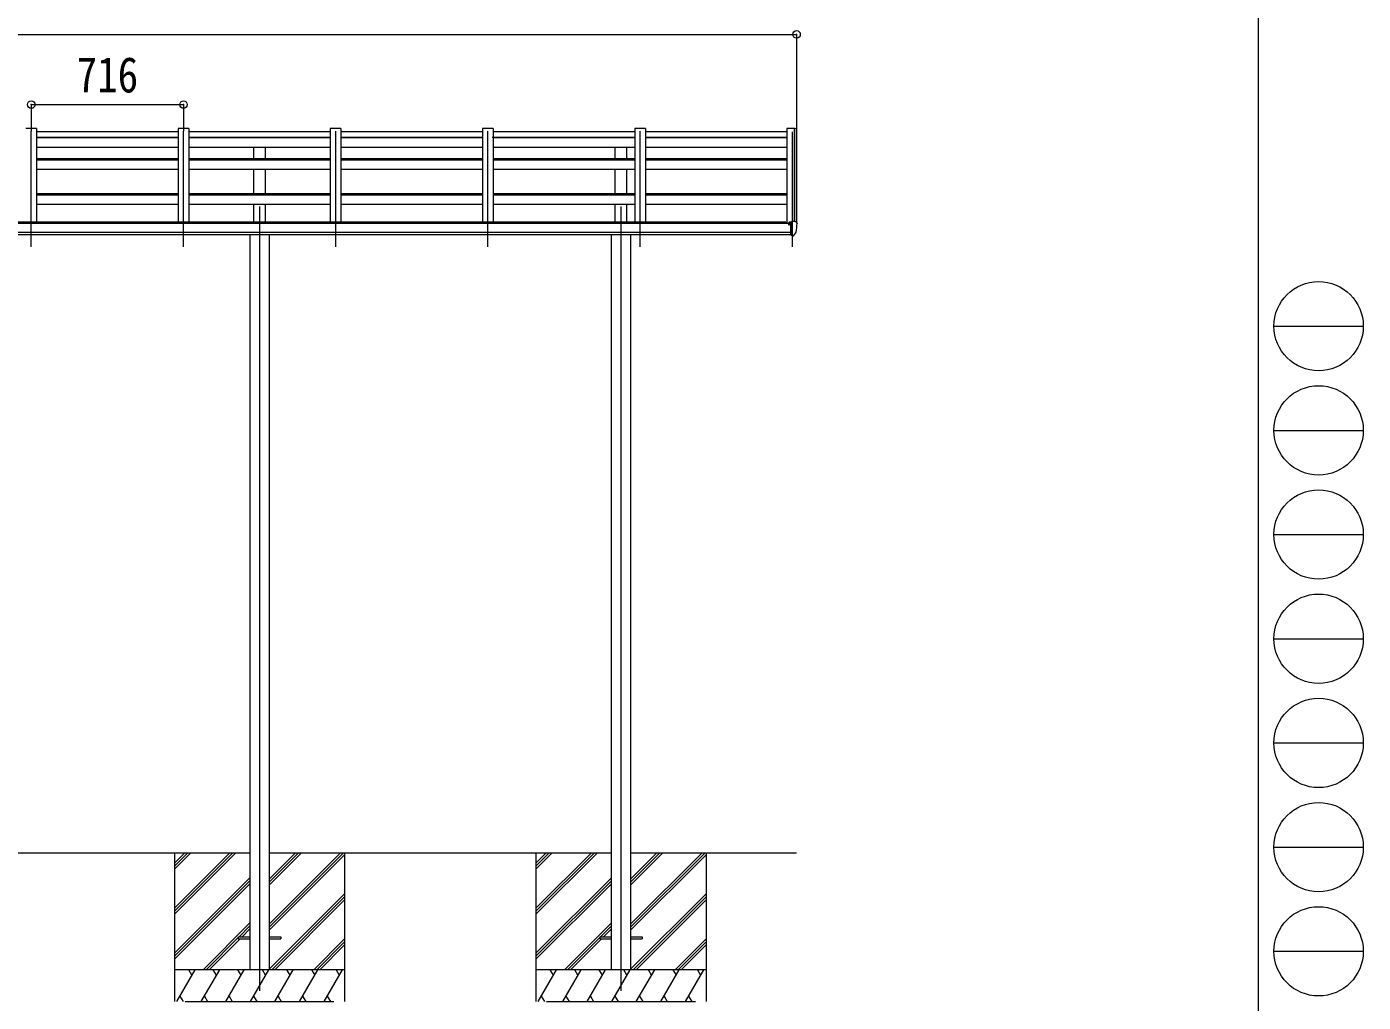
# Model space of a CAD drawing. Units: millimetres at full size, sheet at 1:35. Extents: x -9783 to 9892, y -6828 to 6752.
# Drawn here: x 3605 to 9892, y -4443 to 145 of the extents above; entities that cross this region are included whole.
import ezdxf
from ezdxf.enums import TextEntityAlignment as Align

# ---------------------------------------------------------------- set-up
doc = ezdxf.new("R2010")
doc.units = ezdxf.units.MM
doc.header["$LTSCALE"] = 35
doc.header["$PDMODE"] = 32
doc.header["$PDSIZE"] = 35
for name, color, linetype, lineweight in [('0-0_0', 7, 'Continuous', 9), ('0-1_本体', 4, 'Continuous', 9), ('0-2_部品', 7, 'Continuous', 9), ('0-8_PARTS2', 2, 'Continuous', 9), ('0-A_寸法', 6, 'Continuous', 9), ('F-0_240', 7, 'Continuous', 9)]:
    doc.layers.add(name, color=color, linetype=linetype, lineweight=lineweight)
doc.styles.add('ＭＳ ゴシック', font='')
doc.styles.get('ＭＳ ゴシック').set_extended_font_data('MS Gothic')

msp = doc.modelspace()

# ---------------------------------------------------------------- linework, layer by layer
at = {"layer": '0-0_0'}
for p, q in [((3045.39, -3739.43), (4654.99, -3739.43)), ((4300.19, -3739.43), (4300.19, -4439.43)), ((4300.19, -4000.16), (4560.92, -3739.43)), ((4300.19, -4014.3), (4575.06, -3739.43)), ((4300.19, -4028.44), (4589.2, -3739.43)), ((4300.19, -3816.31), (4377.07, -3739.43)), ((4300.19, -3802.17), (4362.93, -3739.43)), ((4300.19, -3788.02), (4348.79, -3739.43)), ((4745.39, -3739.43), (6354.99, -3739.43)), ((4745.39, -4075.45), (5081.42, -3739.43)), ((4745.39, -4089.6), (5095.56, -3739.43)), ((4745.39, -3891.61), (4897.57, -3739.43)), ((4745.39, -3877.47), (4883.43, -3739.43)), ((4745.39, -3863.32), (4869.29, -3739.43)), ((4745.39, -4103.74), (5100.19, -3748.94)), ((5100.19, -3739.43), (5100.19, -4439.43)), ((6000.19, -3739.43), (6000.19, -4439.43)), ((6000.19, -4000.16), (6260.92, -3739.43)), ((6000.19, -4014.3), (6275.06, -3739.43)), ((6000.19, -4028.44), (6289.2, -3739.43)), ((6000.19, -3816.31), (6077.07, -3739.43)), ((6000.19, -3802.17), (6062.93, -3739.43)), ((6000.19, -3788.02), (6048.79, -3739.43)), ((6445.39, -3739.43), (7226.19, -3739.43)), ((6445.39, -4075.45), (6781.42, -3739.43)), ((6445.39, -4089.6), (6795.56, -3739.43)), ((6445.39, -3891.61), (6597.57, -3739.43)), ((6445.39, -3877.47), (6583.43, -3739.43)), ((6445.39, -3863.32), (6569.29, -3739.43)), ((6445.39, -4103.74), (6800.19, -3748.94)), ((6800.19, -3739.43), (6800.19, -4439.43)), ((4300.19, -4212.29), (4654.99, -3857.49)), ((4300.19, -4226.43), (4654.99, -3871.63)), ((4300.19, -4240.57), (4654.99, -3885.77)), ((6000.19, -4212.29), (6354.99, -3857.49)), ((6000.19, -4226.43), (6354.99, -3871.63)), ((6000.19, -4240.57), (6354.99, -3885.77)), ((4745.39, -4287.59), (5100.19, -3932.79)), ((4757.69, -4289.43), (5100.19, -3946.93)), ((6445.39, -4287.59), (6800.19, -3932.79)), ((6457.69, -4289.43), (6800.19, -3946.93)), ((4771.83, -4289.43), (5100.19, -3961.07)), ((6471.83, -4289.43), (6800.19, -3961.07)), ((4435.18, -4289.43), (4654.99, -4069.62)), ((4603.84, -4134.92), (4654.99, -4083.76)), ((6135.18, -4289.43), (6354.99, -4069.62)), ((6303.84, -4134.92), (6354.99, -4083.76)), ((4449.32, -4289.43), (4600.19, -4138.56)), ((4463.47, -4289.43), (4608.98, -4143.92)), ((4617.98, -4134.92), (4654.99, -4097.9)), ((4955.68, -4289.43), (5100.19, -4144.92)), ((6149.32, -4289.43), (6300.19, -4138.56)), ((6163.47, -4289.43), (6308.98, -4143.92)), ((6317.98, -4134.92), (6354.99, -4097.9)), ((6655.68, -4289.43), (6800.19, -4144.92)), ((4969.82, -4289.43), (5100.19, -4159.06)), ((4983.97, -4289.43), (5100.19, -4173.2)), ((6669.82, -4289.43), (6800.19, -4159.06)), ((6683.97, -4289.43), (6800.19, -4173.2)), ((5100.19, -4289.43), (4300.19, -4289.43)), ((4310.48, -4439.43), (4397.08, -4289.43)), ((4382.08, -4315.41), (4367.08, -4289.43)), ((4425.95, -4439.43), (4512.55, -4289.43)), ((4497.55, -4315.41), (4482.55, -4289.43)), ((4541.42, -4439.43), (4628.02, -4289.43)), ((4613.02, -4315.41), (4598.02, -4289.43)), ((4656.89, -4439.43), (4743.49, -4289.43)), ((4728.49, -4315.41), (4713.49, -4289.43)), ((4772.36, -4439.43), (4858.96, -4289.43)), ((4843.96, -4315.41), (4828.96, -4289.43)), ((4887.83, -4439.43), (4974.43, -4289.43)), ((4944.43, -4289.43), (4959.43, -4315.41)), ((5003.3, -4439.43), (5089.9, -4289.43)), ((5059.9, -4289.43), (5074.9, -4315.41)), ((6800.19, -4289.43), (6000.19, -4289.43)), ((6010.48, -4439.43), (6097.08, -4289.43)), ((6082.08, -4315.41), (6067.08, -4289.43)), ((6125.95, -4439.43), (6212.55, -4289.43)), ((6197.55, -4315.41), (6182.55, -4289.43)), ((6241.42, -4439.43), (6328.02, -4289.43)), ((6313.02, -4315.41), (6298.02, -4289.43)), ((6356.89, -4439.43), (6443.49, -4289.43)), ((6428.49, -4315.41), (6413.49, -4289.43)), ((6472.36, -4439.43), (6558.96, -4289.43)), ((6543.96, -4315.41), (6528.96, -4289.43)), ((6587.83, -4439.43), (6674.43, -4289.43)), ((6644.43, -4289.43), (6659.43, -4315.41)), ((6703.3, -4439.43), (6789.9, -4289.43)), ((6759.9, -4289.43), (6774.9, -4315.41)), ((4325.48, -4413.45), (4340.48, -4439.43)), ((4350.19, -4439.43), (5050.19, -4439.43)), ((4440.95, -4413.45), (4455.95, -4439.43)), ((4556.42, -4413.45), (4571.42, -4439.43)), ((4671.89, -4413.45), (4686.89, -4439.43)), ((4787.36, -4413.45), (4802.36, -4439.43)), ((4902.83, -4413.45), (4917.83, -4439.43)), ((5018.3, -4413.45), (5033.3, -4439.43)), ((6025.48, -4413.45), (6040.48, -4439.43)), ((6050.19, -4439.43), (6750.19, -4439.43)), ((6140.95, -4413.45), (6155.95, -4439.43)), ((6256.42, -4413.45), (6271.42, -4439.43)), ((6371.89, -4413.45), (6386.89, -4439.43)), ((6487.36, -4413.45), (6502.36, -4439.43)), ((6602.83, -4413.45), (6617.83, -4439.43)), ((6718.3, -4413.45), (6733.3, -4439.43))]:
    msp.add_line(p, q, dxfattribs=at)
at = {"layer": '0-1_本体'}
for p, q in [((3650.99, -334.22), (3600.99, -334.22)), ((3650.99, -334.22), (3650.99, -773.31)), ((3650.99, -347.22), (4316.99, -347.22)), ((3650.99, -373.89), (4316.99, -373.89)), ((3650.99, -376.51), (4316.99, -376.51)), ((4316.99, -334.22), (4316.99, -773.31)), ((4366.99, -334.22), (4316.99, -334.22)), ((4366.99, -334.22), (4366.99, -773.31)), ((4366.99, -347.22), (5032.99, -347.22)), ((4366.99, -373.89), (5032.99, -373.89)), ((4366.99, -376.51), (5032.99, -376.51)), ((5032.99, -334.22), (5032.99, -773.31)), ((5082.99, -334.22), (5032.99, -334.22)), ((5082.99, -334.22), (5082.99, -773.31)), ((5082.99, -347.22), (5748.99, -347.22)), ((5082.99, -373.89), (5748.99, -373.89)), ((5082.99, -376.51), (5748.99, -376.51)), ((5748.99, -334.22), (5748.99, -773.31)), ((5798.99, -334.22), (5748.99, -334.22)), ((5798.99, -334.22), (5798.99, -773.31)), ((5798.99, -347.22), (6464.99, -347.22)), ((5798.99, -373.89), (6464.99, -373.89)), ((5798.99, -376.51), (6464.99, -376.51)), ((6464.99, -334.22), (6464.99, -773.31)), ((6514.99, -334.22), (6464.99, -334.22)), ((6514.99, -334.22), (6514.99, -773.51)), ((6514.99, -347.22), (7180.99, -347.22)), ((6514.99, -373.89), (7180.99, -373.89)), ((6514.99, -376.51), (7180.99, -376.51)), ((7180.99, -334.22), (7180.99, -779.84)), ((7216.91, -334.42), (7216.29, -336.04)), ((7216.99, -334.31), (7216.99, -770.03)), ((7225.04, -334.64), (7217.21, -334.23)), ((7225.98, -335.52), (7226, -776.58)), ((3650.99, -421.25), (4316.99, -421.25)), ((4366.99, -421.25), (5032.99, -421.25)), ((4672.49, -474.98), (4672.49, -421.25)), ((4727.49, -474.98), (4727.49, -421.25)), ((5082.99, -421.25), (5748.99, -421.25)), ((5798.99, -421.25), (6464.99, -421.25)), ((6372.49, -474.98), (6372.49, -421.25)), ((6427.49, -474.98), (6427.49, -421.25)), ((6514.99, -421.25), (7180.99, -421.25)), ((3650.99, -474.9), (4316.99, -474.9)), ((3650.99, -480.55), (4316.99, -480.55)), ((4366.99, -474.9), (5032.99, -474.9)), ((4366.99, -480.55), (5032.99, -480.55)), ((5082.99, -474.9), (5748.99, -474.9)), ((5082.99, -480.55), (5748.99, -480.55)), ((5798.99, -474.9), (6464.99, -474.9)), ((5798.99, -480.55), (6464.99, -480.55)), ((6514.99, -474.9), (7180.99, -474.9)), ((6514.99, -480.55), (7180.99, -480.55)), ((3650.99, -524.54), (4316.99, -524.54)), ((4366.99, -524.54), (5032.99, -524.54)), ((4672.49, -638.63), (4672.49, -524.54)), ((4727.49, -638.63), (4727.49, -524.54)), ((5082.99, -524.54), (5748.99, -524.54)), ((5798.99, -524.54), (6464.99, -524.54)), ((6372.49, -638.63), (6372.49, -524.54)), ((6427.49, -638.63), (6427.49, -524.54)), ((6514.99, -524.54), (7180.99, -524.54)), ((3650.99, -638.53), (4316.99, -638.53)), ((3650.99, -645.43), (4316.99, -645.43)), ((3650.99, -688.98), (4316.99, -688.98)), ((4366.99, -638.53), (5032.99, -638.53)), ((4366.99, -645.43), (5032.99, -645.43)), ((4366.99, -688.98), (5032.99, -688.98)), ((4672.49, -773.31), (4672.49, -688.98)), ((4727.49, -773.31), (4727.49, -688.98)), ((5082.99, -638.53), (5748.99, -638.53)), ((5082.99, -645.43), (5748.99, -645.43)), ((5082.99, -688.98), (5748.99, -688.98)), ((5798.99, -638.53), (6464.99, -638.53)), ((5798.99, -645.43), (6464.99, -645.43)), ((5798.99, -688.98), (6464.99, -688.98)), ((6372.49, -773.31), (6372.49, -688.98)), ((6427.49, -773.31), (6427.49, -688.98)), ((6514.99, -638.53), (7180.99, -638.53)), ((6514.99, -645.43), (7180.99, -645.43)), ((6514.99, -688.98), (7180.99, -688.98)), ((7199.49, -779.84), (2200.49, -779.84)), ((7175.99, -773.31), (2225.99, -773.31)), ((7175.99, -779.84), (7175.99, -773.51)), ((2200.49, -821.44), (7199.49, -821.44)), ((7199.49, -833.29), (2200.49, -833.21)), ((4654.79, -833.38), (4654.79, -4289.45)), ((4745.19, -833.38), (4745.19, -4289.45)), ((6354.79, -833.38), (6354.79, -4289.45)), ((6445.19, -833.38), (6445.19, -4289.45))]:
    msp.add_line(p, q, dxfattribs=at)
msp.add_lwpolyline([(7216.29, -770.03), (7216.29, -334.22), (7180.99, -334.22)], dxfattribs=at)
msp.add_circle((7192.02, -784.95), 3, dxfattribs=at)
for centre, radius, start, end in [((7217.19, -334.53), 0.301, 87.13321, 158.93673), ((7224.99, -335.64), 1, 6.67014, 87)]:
    msp.add_arc(centre, radius, start, end, dxfattribs=at)
at = {"layer": '0-2_部品', "color": 4}
for p, q in [((4317.19, -375.72), (3651.19, -375.72)), ((5033.19, -375.72), (4367.19, -375.72)), ((5744.26, -375.72), (5083.19, -375.72)), ((6465.19, -375.72), (5794.26, -375.72)), ((7181.19, -375.72), (6515.19, -375.72)), ((4600.19, -4134.93), (4600.19, -4143.93)), ((4600.19, -4134.93), (4655.19, -4134.93)), ((4600.19, -4143.93), (4655.19, -4143.93)), ((4745.19, -4134.93), (4800.19, -4134.93)), ((4745.19, -4143.93), (4800.19, -4143.93)), ((4800.19, -4134.93), (4800.19, -4143.93)), ((6300.19, -4134.93), (6300.19, -4143.93)), ((6300.19, -4134.93), (6355.19, -4134.93)), ((6300.19, -4143.93), (6355.19, -4143.93)), ((6445.19, -4134.93), (6500.19, -4134.93)), ((6445.19, -4143.93), (6500.19, -4143.93)), ((6500.19, -4134.93), (6500.19, -4143.93))]:
    msp.add_line(p, q, dxfattribs=at)
at = {"layer": '0-2_部品'}
for p, q in [((7189.69, -775.88), (7189.69, -780.21)), ((7204.69, -774.72), (7190.69, -774.78)), ((7194.19, -774.76), (7194.19, -772.86)), ((7194.69, -784.95), (7194.39, -784.95)), ((7195.22, -784.95), (7194.69, -784.95)), ((7195.02, -772.45), (7204.69, -771.73)), ((7199.69, -779.77), (7206.19, -779.37)), ((7204.69, -770.95), (7206.19, -770.95)), ((7204.69, -770.95), (7204.69, -777.12)), ((7206.19, -838.53), (7206.19, -770.03)), ((7221.28, -770.6), (7225.35, -776.41)), ((7228.19, -779.4), (7228.19, -780.03)), ((7199.69, -835.34), (7205.19, -835.34)), ((7205.69, -836.34), (7205.19, -835.34)), ((7206.19, -836.34), (7205.69, -836.34)), ((7207.69, -838.44), (7206.19, -838.53)), ((7207.69, -838.44), (7211.4, -838.21)), ((7213.81, -836.72), (7223.56, -821.34))]:
    msp.add_line(p, q, dxfattribs=at)
for points in [[(7189.69, -783.33), (7189.69, -784.95), (7189.22, -784.95)], [(7194.39, -783.76), (7194.39, -784.95), (7189.69, -784.95)], [(7195.02, -772.45), (7194.85, -772.47), (7194.69, -772.5), (7194.55, -772.54), (7194.42, -772.59), (7194.32, -772.65), (7194.25, -772.72), (7194.21, -772.79), (7194.19, -772.86)], [(7199.69, -835.34), (7199.69, -777.12), (7204.69, -777.12)], [(7206.19, -770.03), (7218.19, -770.03), (7220.52, -770.18)], [(7206.19, -824.64), (7203.03, -824.24), (7199.69, -823.81)]]:
    msp.add_lwpolyline(points, dxfattribs=at)
for centre, radius, start, end in [((7192.19, -784.95), 2.5, 28.35764, 180), ((7192.19, -784.95), 2.5, 0, 28.35764), ((7220.46, -771.17), 1, 35, 86.5), ((7035.7, -780.03), 192.49, 347.8767, 359.9992), ((7225.19, -779.4), 3, 0, 87), ((7211.22, -835.22), 3, 273.5, 330), ((7220.96, -819.84), 3, 330, 348.16652)]:
    msp.add_arc(centre, radius, start, end, dxfattribs=at)
msp.add_ellipse((7190.69, -775.88), major_axis=(0.02, 1.1), ratio=0.906239, start_param=0.0206394, end_param=1.5914357, dxfattribs=at)
at = {"layer": '0-8_PARTS2'}
for p, q in [((3626.19, -889.36), (3626.19, -345.52)), ((4342.19, -889.36), (4342.19, -345.52)), ((5058.19, -889.36), (5058.19, -345.52)), ((5774.19, -889.36), (5774.19, -345.52)), ((6490.19, -889.36), (6490.19, -345.52)), ((7206.19, -349.5), (7206.19, -889.36)), ((4700.19, -700.56), (4700.19, -4389.46)), ((6400.19, -700.56), (6400.19, -4389.46))]:
    msp.add_line(p, q, dxfattribs=at)
at = {"layer": '0-A_寸法'}
for p, q in [((2174.19, 109.14), (7226.19, 109.14)), ((7226.19, 109.14), (7226.19, -345.52)), ((3626.19, -221), (3626.19, -345.52)), ((3626.19, -221), (4342.19, -221)), ((4342.19, -221), (4342.19, -345.52))]:
    msp.add_line(p, q, dxfattribs=at)
for p in [(7226.19, 109.14), (3626.19, -221), (4342.19, -221)]:
    msp.add_point(p, dxfattribs=at)
at = {"layer": 'F-0_240', "color": 5}
msp.add_line((9396.97, 6751.9), (9396.97, -6828.1), dxfattribs=at)
at = {"layer": 'F-0_240', "color": 4}
for p, q in [((9471.77, -1263.1), (9891.77, -1263.1)), ((9471.77, -1753.1), (9891.77, -1753.1)), ((9471.77, -2243.1), (9891.77, -2243.1)), ((9471.77, -2733.1), (9891.77, -2733.1)), ((9471.77, -3223.1), (9891.77, -3223.1)), ((9471.77, -3713.1), (9891.77, -3713.1)), ((9471.77, -4203.1), (9891.77, -4203.1))]:
    msp.add_line(p, q, dxfattribs=at)
for centre in [(9681.77, -1263.1), (9681.77, -1753.1), (9681.77, -2243.1), (9681.77, -2733.1), (9681.77, -3223.1), (9681.77, -3713.1), (9681.77, -4203.1)]:
    msp.add_circle(centre, 210, dxfattribs=at)

# ---------------------------------------------------------------- texts
at = {"layer": '0-A_寸法', "color": 7, "style": 'ＭＳ ゴシック', "width": 0.85}
msp.add_text('716', height=166.8, dxfattribs=at).set_placement((3839.82, -214), align=Align.BOTTOM_LEFT)

doc.saveas('drawing.dxf')
